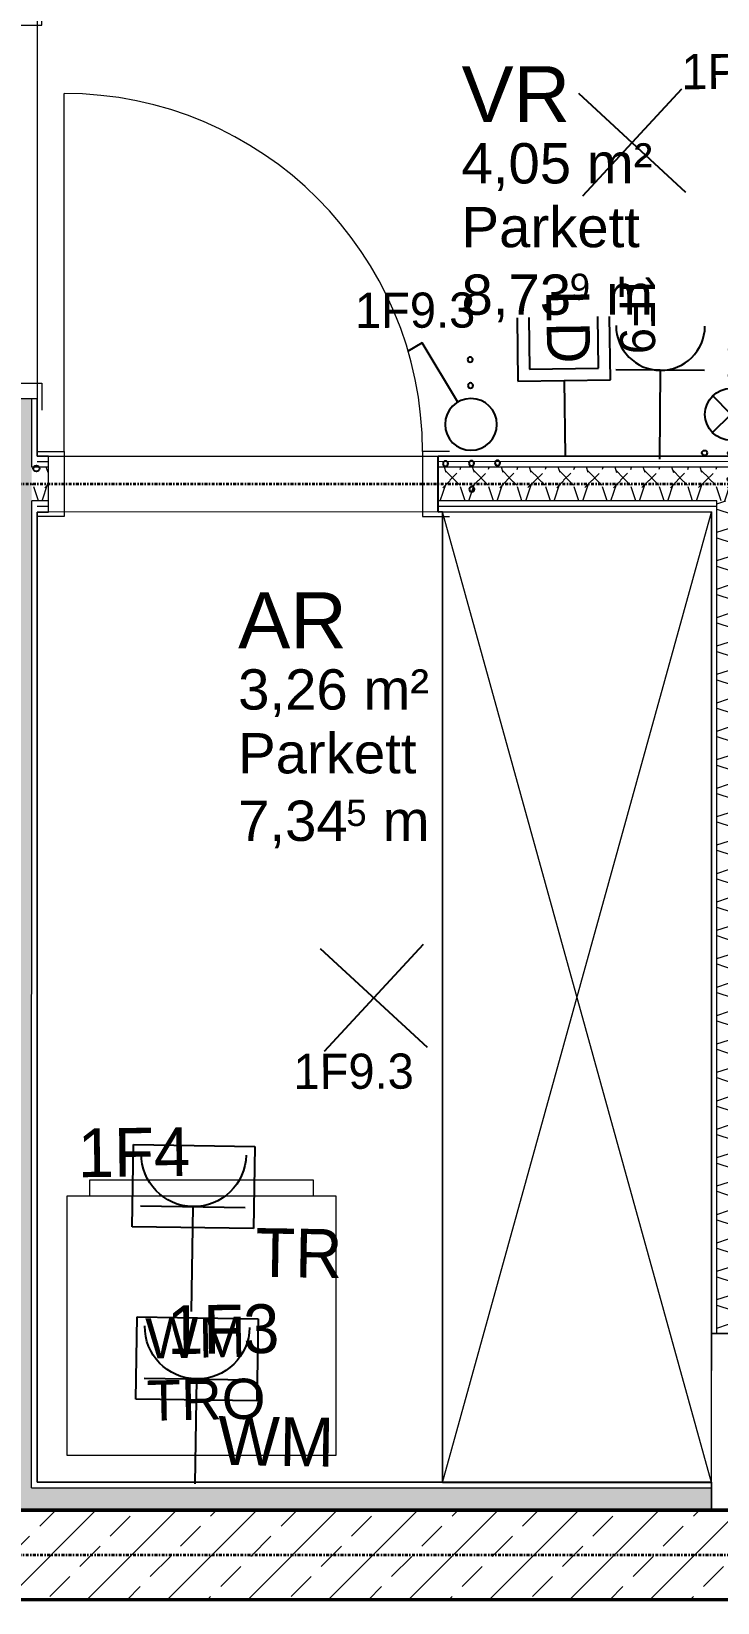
# Model space of a CAD drawing. Header units: metres. Extents: x -17679 to 22565, y -12299 to 33430.
# Drawn here: x 27 to 1558, y 3915 to 7426 of the extents above; entities that cross this region are included whole.
import ezdxf
from ezdxf.enums import TextEntityAlignment as Align

# ---------------------------------------------------------------- set-up
doc = ezdxf.new("R2010")
doc.units = ezdxf.units.M
doc.linetypes.add('Strich Punkt Mittel', pattern=[0.015875, 0.00635, -0.004763, 0, -0.004763])
doc.layers.get('0').update_dxf_attribs({"color": 252})
for name, color, linetype, lineweight in [('A_Decken', 8, 'Continuous', 13), ('A_Moebel', 6, 'Continuous', 13), ('A_Raeume_', 7, 'Continuous', 5), ('A_Raeume_Beschriftung_', 7, 'Continuous', 9), ('A_Raster_', 1, 'Continuous', 9), ('A_Sanitaer', 3, 'Continuous', 13), ('A_Tueren', 31, 'Continuous', 13), ('A_Waende', 7, 'Continuous', 13), ('Text', 130, 'Continuous', 9)]:
    doc.layers.add(name, color=color, linetype=linetype, lineweight=lineweight)
doc.layers.add('E_Steckdose+Schalter', color=150, linetype='Continuous', true_color=0x0b6cf4)
doc.layers.add('ET_NACHRTECH', color=92, linetype='Continuous', true_color=0x00d100)
doc.layers.add('ET_LEGENDE - Wohnung$0$800_KO_HI____L', color=130, linetype='Continuous')
doc.styles.add('Arial_2', font='arial.ttf', dxfattribs={"height": 0.09})
doc.styles.add('Arial_3', font='arial.ttf', dxfattribs={"height": 0.05849})
doc.styles.add('Arial_4', font='arial.ttf', dxfattribs={"height": 0.125})
doc.styles.add('ET_LEGENDE - Wohnung$0$ROMANS', font='romans.shx', dxfattribs={"width": 0.6})

# ---------------------------------------------------------------- blocks, each defined once
blk = doc.blocks.new('*U543')
for p, q in [((-70.7, -70.7), (70.7, 70.7)), ((70.7, -70.7), (-70.7, 70.7))]:
    blk.add_line(p, q)
at = {"style": 'ET_LEGENDE - Wohnung$0$ROMANS', "width": 0.6, "flags": 1}
for tag, p in [('RAUMBUCHNUMMER', (0, -400)), ('ANLAGE', (0, -550))]:
    blk.add_attdef(tag, text='', height=100, dxfattribs=at).set_placement(p, align=Align.MIDDLE)
for tag, p in [('TEILANLAGE_NR', (0, -700)), ('KOMPONENTE', (0, -850)), ('KOMPONENTE_NR', (0, -1000)), ('BEZEICHNUNG', (0, -1150)), ('TYP', (0, -1300)), ('HERSTELLER', (0, -1450)), ('MODEL', (0, -1600)), ('LEISTUNG_MAX', (0, -1750)), ('SPEZIFISCH_1', (0, -1900)), ('SPEZIFISCH_2', (0, -2050)), ('SPEZIFISCH_3', (0, -2200)), ('SPEZIFISCH_4', (0, -2350)), ('SPEZIFISCH_5', (0, -2500)), ('GEWERKE_CODE', (0, -2650)), ('LV_POS', (0, -2800)), ('ZAEHLER', (0, -2950)), ('PLATZHALTER_1', (0, -3100)), ('PLATZHALTER_2', (0, -3250)), ('PLATZHALTER_3', (0, -3400)), ('JOBLISTE_VDMA', (0, -3550)), ('ET_SPEZIFISCH_1', (0, -3700)), ('ET_SPEZIFISCH_2', (0, -3850)), ('ET_SPEZIFISCH_3', (0, -4000)), ('ET_SPEZIFISCH_4', (0, -4150)), ('ET_SPEZIFISCH_5', (0, -4300)), ('ET_SPEZIFISCH_6', (0, -4450)), ('ET_SPEZIFISCH_7', (0, -4600))]:
    blk.add_attdef(tag, text='', height=100, dxfattribs=at).set_placement(p, align=Align.MIDDLE_CENTER)
blk = doc.blocks.new('*U553')
for p, q in [((62.5, 0), (-62.5, 0)), ((0, 0), (0, -125))]:
    blk.add_line(p, q)
blk.add_arc((0, 62.5), 62.5, 180, 0)
at = {"style": 'ET_LEGENDE - Wohnung$0$ROMANS', "width": 0.8, "flags": 1}
for tag, p in [('RAUMBUCHNUMMER', (0, -425)), ('ANLAGE', (0, -595.4)), ('TEILANLAGE_NR', (0, -755.5)), ('KOMPONENTE', (0, -901.3)), ('KOMPONENTE_NR', (0, -1063.3)), ('BEZEICHNUNG', (0, -1205.6)), ('TYP', (0, -1346.7)), ('HERSTELLER', (0, -1514.1)), ('MODEL', (0, -1677.3)), ('LEISTUNG_MAX', (0, -1851.5)), ('SPEZIFISCH_1', (0, -2012.8)), ('SPEZIFISCH_2', (0, -2200)), ('SPEZIFISCH_3', (0, -2374.2)), ('SPEZIFISCH_4', (0, -2548.5)), ('SPEZIFISCH_5', (0, -2722.7)), ('GEWERKE_CODE', (0, -2897)), ('LV_POS', (0, -3071.2)), ('ZAEHLER', (0, -3245.5)), ('PLATZHALTER_1', (0, -3419.7)), ('PLATZHALTER_2', (0, -3594)), ('PLATZHALTER_3', (0, -3768.2)), ('JOBLISTE_VDMA', (0, -3942.5)), ('ET_SPEZIFISCH_1', (0, -4116.7)), ('ET_SPEZIFISCH_2', (0, -4291)), ('ET_SPEZIFISCH_3', (0, -4465.2)), ('ET_SPEZIFISCH_4', (0, -4639.5)), ('ET_SPEZIFISCH_5', (0, -4813.7)), ('ET_SPEZIFISCH_6', (0, -4988)), ('ET_SPEZIFISCH_7', (0, -5162.2))]:
    blk.add_attdef(tag, text='', height=100, dxfattribs=at).set_placement(p, align=Align.MIDDLE)
blk = doc.blocks.new('*U544')
for p, q in [((-62.5, 85.9), (-62.5, 0)), ((-46.5, 85.9), (-46.5, 16)), ((46.5, 16), (46.5, 85.9)), ((62.5, 0), (62.5, 85.9)), ((-62.5, 0), (62.5, 0)), ((-46.5, 16), (46.5, 16)), ((0, 0), (0, -101.6))]:
    blk.add_line(p, q)
at = {"style": 'ET_LEGENDE - Wohnung$0$ROMANS', "width": 0.8, "flags": 1}
for tag, p in [('RAUMBUCHNUMMER', (0, -334.5)), ('ANLAGE', (0, -505)), ('TEILANLAGE_NR', (0, -665)), ('KOMPONENTE', (0, -810.9)), ('KOMPONENTE_NR', (0, -972.8)), ('BEZEICHNUNG', (0, -1115.1)), ('TYP', (0.8, -1261.8)), ('HERSTELLER', (0, -1423.6)), ('MODEL', (0, -1586.8)), ('LEISTUNG_MAX', (0, -1761)), ('SPEZIFISCH_1', (0, -1935.3)), ('SPEZIFISCH_2', (0, -2109.5)), ('SPEZIFISCH_3', (0, -2283.8)), ('SPEZIFISCH_4', (0, -2458)), ('SPEZIFISCH_5', (0, -2632.3)), ('GEWERKE_CODE', (0, -2806.5)), ('LV_POS', (0, -2980.8)), ('ZAEHLER', (0, -3155)), ('PLATZHALTER_1', (0, -3329.3)), ('PLATZHALTER_2', (0, -3503.5)), ('PLATZHALTER_3', (0, -3677.8)), ('JOBLISTE_VDMA', (0, -3852)), ('ET_SPEZIFISCH_1', (0, -4026.3)), ('ET_SPEZIFISCH_2', (0, -4200.5)), ('ET_SPEZIFISCH_3', (0, -4374.8)), ('ET_SPEZIFISCH_4', (0, -4549)), ('ET_SPEZIFISCH_5', (0, -4723.3)), ('ET_SPEZIFISCH_6', (0, -4897.5)), ('ET_SPEZIFISCH_7', (0, -5071.8))]:
    blk.add_attdef(tag, text='', height=100, dxfattribs=at).set_placement(p, align=Align.TOP_CENTER)
blk = doc.blocks.new('*U548')
for p, q in [((25, 43.3), (91.7, 158.8)), ((91.7, 158.8), (120.5, 142.1)), ((-35.4, -35.4), (35.4, 35.4)), ((35.4, -35.4), (-35.4, 35.4))]:
    blk.add_line(p, q)
blk.add_circle((0, 0), 50)
at = {"layer": 'ET_LEGENDE - Wohnung$0$800_KO_HI____L'}
for centre in [(0, 125), (0, 75), (-50, -75), (0, -75), (50, -75), (0, -125)]:
    blk.add_circle(centre, 5, dxfattribs=at)
at = {"style": 'ET_LEGENDE - Wohnung$0$ROMANS', "width": 0.6, "flags": 1}
for tag, p in [('RAUMBUCHNUMMER', (-0.2, -465.7)), ('ANLAGE', (-0.2, -615.7))]:
    blk.add_attdef(tag, text='', height=100, dxfattribs=at).set_placement(p, align=Align.MIDDLE)
for tag, p in [('TEILANLAGE_NR', (-0.2, -765.7)), ('KOMPONENTE', (-0.2, -915.7)), ('KOMPONENTE_NR', (-0.2, -1065.7)), ('BEZEICHNUNG', (-0.2, -1215.7)), ('TYP', (-0.2, -1365.7)), ('HERSTELLER', (-0.2, -1515.7)), ('MODEL', (-0.2, -1665.7)), ('LEISTUNG_MAX', (-0.2, -1815.7)), ('SPEZIFISCH_1', (-0.2, -1965.7)), ('SPEZIFISCH_2', (-0.2, -2115.7)), ('SPEZIFISCH_3', (-0.2, -2265.7)), ('SPEZIFISCH_4', (-0.2, -2415.7)), ('SPEZIFISCH_5', (-0.2, -2565.7)), ('GEWERKE_CODE', (-0.2, -2715.7)), ('LV_POS', (-0.2, -2865.7)), ('ZAEHLER', (-0.2, -3015.7)), ('PLATZHALTER_1', (-0.2, -3165.7)), ('PLATZHALTER_2', (-0.2, -3315.7)), ('PLATZHALTER_3', (-0.2, -3465.7)), ('JOBLISTE_VDMA', (-0.2, -3615.7)), ('ET_SPEZIFISCH_1', (-0.2, -3765.7)), ('ET_SPEZIFISCH_2', (-0.2, -3915.7)), ('ET_SPEZIFISCH_3', (-0.2, -4065.7)), ('ET_SPEZIFISCH_4', (-0.2, -4215.7)), ('ET_SPEZIFISCH_5', (-0.2, -4365.7)), ('ET_SPEZIFISCH_6', (-0.2, -4515.7)), ('ET_SPEZIFISCH_7', (-0.2, -4665.7))]:
    blk.add_attdef(tag, text='', height=100, dxfattribs=at).set_placement(p, align=Align.MIDDLE_CENTER)
blk = doc.blocks.new('*U534')
for p, q in [((25, 43.3), (91.7, 158.8)), ((91.7, 158.8), (120.5, 142.1))]:
    blk.add_line(p, q)
blk.add_circle((0, 0), 50)
at = {"layer": 'ET_LEGENDE - Wohnung$0$800_KO_HI____L'}
for centre in [(0, 125), (0, 75), (-50, -75), (0, -75), (50, -75), (0, -125)]:
    blk.add_circle(centre, 5, dxfattribs=at)
at = {"style": 'ET_LEGENDE - Wohnung$0$ROMANS', "width": 0.6, "flags": 1}
for tag, p in [('RAUMBUCHNUMMER', (-0.2, -465.7)), ('ANLAGE', (-0.2, -615.7))]:
    blk.add_attdef(tag, text='', height=100, dxfattribs=at).set_placement(p, align=Align.MIDDLE)
for tag, p in [('TEILANLAGE_NR', (-0.2, -765.7)), ('KOMPONENTE', (-0.2, -915.7)), ('KOMPONENTE_NR', (-0.2, -1065.7)), ('BEZEICHNUNG', (-0.2, -1215.7)), ('TYP', (-0.2, -1365.7)), ('HERSTELLER', (-0.2, -1515.7)), ('MODEL', (-0.2, -1665.7)), ('LEISTUNG_MAX', (-0.2, -1815.7)), ('SPEZIFISCH_1', (-0.2, -1965.7)), ('SPEZIFISCH_2', (-0.2, -2115.7)), ('SPEZIFISCH_3', (-0.2, -2265.7)), ('SPEZIFISCH_4', (-0.2, -2415.7)), ('SPEZIFISCH_5', (-0.2, -2565.7)), ('GEWERKE_CODE', (-0.2, -2715.7)), ('LV_POS', (-0.2, -2865.7)), ('ZAEHLER', (-0.2, -3015.7)), ('PLATZHALTER_1', (-0.2, -3165.7)), ('PLATZHALTER_2', (-0.2, -3315.7)), ('PLATZHALTER_3', (-0.2, -3465.7)), ('JOBLISTE_VDMA', (-0.2, -3615.7)), ('ET_SPEZIFISCH_1', (-0.2, -3765.7)), ('ET_SPEZIFISCH_2', (-0.2, -3915.7)), ('ET_SPEZIFISCH_3', (-0.2, -4065.7)), ('ET_SPEZIFISCH_4', (-0.2, -4215.7)), ('ET_SPEZIFISCH_5', (-0.2, -4365.7)), ('ET_SPEZIFISCH_6', (-0.2, -4515.7)), ('ET_SPEZIFISCH_7', (-0.2, -4665.7))]:
    blk.add_attdef(tag, text='', height=100, dxfattribs=at).set_placement(p, align=Align.MIDDLE_CENTER)
blk = doc.blocks.new('*U557')
for p, q in [((71.8, 72.9), (-72.6, 72.9)), ((-72.6, 72.9), (-72.6, -25.1)), ((71.8, -25.1), (71.8, 72.9)), ((62.5, 0), (-62.5, 0)), ((0, 0), (0, -125)), ((-72.6, -25.1), (71.8, -25.1))]:
    blk.add_line(p, q)
blk.add_arc((0, 62.5), 62.5, 180, 0)
at = {"style": 'ET_LEGENDE - Wohnung$0$ROMANS', "width": 0.8, "flags": 1}
for tag, p in [('RAUMBUCHNUMMER', (0, -425)), ('ANLAGE', (0, -595.4)), ('TEILANLAGE_NR', (0, -755.5)), ('KOMPONENTE', (0, -901.3)), ('KOMPONENTE_NR', (0, -1063.3)), ('BEZEICHNUNG', (0, -1205.6)), ('TYP', (0, -1346.7)), ('HERSTELLER', (0, -1514.1)), ('MODEL', (0, -1677.3)), ('LEISTUNG_MAX', (0, -1851.5)), ('SPEZIFISCH_1', (0, -2012.8)), ('SPEZIFISCH_2', (0, -2200)), ('SPEZIFISCH_3', (0, -2374.2)), ('SPEZIFISCH_4', (0, -2548.5)), ('SPEZIFISCH_5', (0, -2722.7)), ('GEWERKE_CODE', (0, -2897)), ('LV_POS', (0, -3071.2)), ('ZAEHLER', (0, -3245.5)), ('PLATZHALTER_1', (0, -3419.7)), ('PLATZHALTER_2', (0, -3594)), ('PLATZHALTER_3', (0, -3768.2)), ('JOBLISTE_VDMA', (0, -3942.5))]:
    blk.add_attdef(tag, text='', height=100, dxfattribs=at).set_placement(p, align=Align.MIDDLE)
blk = doc.blocks.new('Sani_Waschmaschine - 600x600-V77-263_PP_03DG_BT2')
at = {"layer": 'A_Sanitaer'}
for p, q in [((0.0175, 0.0484), (0.0175, 0.0134)), ((0.5175, 0.0484), (0.0175, 0.0484)), ((0.5175, 0.0484), (0.0175, 0.0484)), ((0.5175, 0.0134), (0.5175, 0.0484)), ((-0.0325, 0.0134), (0.5675, 0.0134)), ((-0.0325, -0.5666), (-0.0325, 0.0134)), ((0.0175, 0.0134), (0.5175, 0.0134)), ((0.0175, 0.0134), (0.0238, 0.0134)), ((0.0238, 0.0134), (0.0721, 0.0134)), ((0.0721, 0.0134), (0.2675, 0.0134)), ((0.2675, 0.0134), (0.3231, 0.0134)), ((0.3231, 0.0134), (0.5175, 0.0134)), ((0.5675, 0.0134), (0.5675, -0.5666)), ((0.5675, -0.5666), (-0.0325, -0.5666))]:
    blk.add_line(p, q, dxfattribs=at)
blk = doc.blocks.new('UZ_D1 - SL_0800x2000_Zimmertür_Stahlzarge_GK-7175678-263_PP_03DG_BT2')
at = {"layer": 'A_Tueren', "lineweight": 5}
for p, q in [((0.4, 0.06), (0.4, 0.86)), ((-0.46, 0.06), (-0.4, 0.06)), ((-0.4, 0.06), (-0.4, -0.06)), ((0.4, 0.06), (0.4, -0.06)), ((0.46, 0.06), (0.4, 0.06)), ((-0.4, -0.06), (-0.46, -0.06)), ((0.4, -0.06), (0.46, -0.06))]:
    blk.add_line(p, q, dxfattribs=at)
blk.add_arc((0.4, 0.06), 0.8, 90, 180, dxfattribs=at)
blk = doc.blocks.new('UZ_D1 - SL_0800x2000_Zimmertür_Stahlzarge_GK-7184308-263_PP_03DG_BT2')
at = {"layer": 'A_Tueren', "lineweight": 5}
for p, q in [((-0.4, 0.0725), (-0.46, 0.0725)), ((-0.4, -0.0725), (-0.4, 0.0725)), ((0.4, 0.0725), (0.46, 0.0725)), ((0.4, -0.0725), (0.4, 0.0725)), ((-0.46, -0.0725), (-0.4, -0.0725)), ((0.46, -0.0725), (0.4, -0.0725)), ((0.4, -0.0725), (0.4, -0.8725))]:
    blk.add_line(p, q, dxfattribs=at)
blk.add_arc((0.4, -0.0725), 0.8, 180, 270, dxfattribs=at)
blk = doc.blocks.new('Moeb_Schrank - Schrank_2m_60cm-9801312-263_PP_03DG_BT2')
at = {"layer": 'A_Moebel', "color": 8}
for p, q in [((0, 0), (2.1681, -0.6)), ((2.1681, 0), (0, 0)), ((0, 0), (0, -0.6)), ((0.0007, 0), (2.1681, 0)), ((2.1681, -0.6), (2.1681, 0)), ((0, -0.6), (2.1681, 0)), ((0, -0.6), (2.1681, -0.6)), ((0.3331, -0.6), (0.2499, -0.6)), ((2.1681, -0.6), (0.3331, -0.6))]:
    blk.add_line(p, q, dxfattribs=at)
blk = doc.blocks.new('6546546')
at = {"layer": 'A_Waende', "lineweight": 5, "true_color": 0x636466}
h = blk.add_hatch(dxfattribs=at)
h.set_pattern_fill('FP_115', color=251, angle=-112.36, style=0, pattern_type=2)
h.set_pattern_definition([(314.998, (-49.78357, 62.17146), (0.2539954, -0.1270123), [0.02245, -0.15715]), (314.998, (-49.672425, 62.12358), (0.2539954, -0.1270123), [0.02245, -0.15715]), (314.998, (-49.78382, 62.10777), (0.2539954, -0.1270123), [0.02245, -0.15715]), (314.998, (-49.67229, 62.06081), (0.2539954, -0.1270123), [0.02245, -0.15715]), (341.563, (-49.76757, 62.15515), (0.5079932, -0.1270184), [0.0502, -0.35141]), (341.563, (-49.719807, 62.13983), (0.5079932, -0.1270184), [0.0502, -0.35141]), (341.563, (-49.76744, 62.09238), (0.5079932, -0.1270184), [0.0502, -0.35141]), (341.563, (-49.720057, 62.076134), (0.5079932, -0.1270184), [0.0502, -0.35141]), (44.998, (-49.67211, 62.15589), (-0.2540043, -0.1269946), [0.02245, -0.15715]), (44.998, (-49.78382, 62.10777), (-0.2540043, -0.1269946), [0.02245, -0.15715]), (44.998, (-49.67236, 62.0922), (-0.2540043, -0.1269946), [0.02245, -0.15715]), (44.998, (-49.783685, 62.045), (-0.2540043, -0.1269946), [0.02245, -0.15715]), (18.433, (-49.719807, 62.13983), (-0.5080021, -0.12698295), [0.0502, -0.35141]), (18.433, (-49.767504, 62.123765), (-0.5080021, -0.12698295), [0.0502, -0.35141]), (18.433, (-49.720057, 62.076134), (-0.5080021, -0.12698295), [0.0502, -0.35141]), (18.433, (-49.767754, 62.06007), (-0.5080021, -0.12698295), [0.0502, -0.35141])])
h.paths.add_polyline_path([(-49.6961, 60.3912), (-49.696, 62.8112), (-49.771, 62.8112), (-49.7711, 60.3912)])
h.paths.add_polyline_path([(-49.6961, 60.3787), (-49.6961, 60.3912), (-49.7711, 60.3912), (-49.7711, 60.3787)])
h.paths.add_polyline_path([(-49.696, 63.6812), (-49.696, 63.6829), (-49.6965, 63.9643), (-49.771, 63.9643), (-49.771, 63.6812)])
h = blk.add_hatch(dxfattribs=at)
h.set_pattern_fill('FP_114', color=251, angle=-112.36, style=0, pattern_type=2)
h.set_pattern_definition([(45.002, (-48.37346, 62.55809), (0.1269946, 0.254004), [0.02245, -0.15715]), (45.002, (-48.32558, 62.66923), (0.1269946, 0.254004), [0.02245, -0.15715]), (45.002, (-48.31031, 62.55915), (0.1269946, 0.254004), [0.02245, -0.15715]), (45.002, (-48.26281, 62.669365), (0.1269946, 0.254004), [0.02245, -0.15715]), (71.567, (-48.358072, 62.57447), (0.126983, 0.5080021), [0.0502, -0.35141]), (71.567, (-48.341825, 62.621852), (0.126983, 0.5080021), [0.0502, -0.35141]), (71.567, (-48.294378, 62.57422), (0.126983, 0.5080021), [0.0502, -0.35141]), (71.567, (-48.27813, 62.621602), (0.126983, 0.5080021), [0.0502, -0.35141]), (135.002, (-48.35789, 62.66955), (0.1270123, -0.2539954), [0.02245, -0.15715]), (135.002, (-48.31031, 62.55915), (0.1270123, -0.2539954), [0.02245, -0.15715]), (135.002, (-48.29419, 62.6693), (0.1270123, -0.2539954), [0.02245, -0.15715]), (135.002, (-48.24662, 62.5589), (0.1270123, -0.2539954), [0.02245, -0.15715]), (108.437, (-48.341825, 62.621852), (0.1270184, -0.5079932), [0.0502, -0.35141]), (108.437, (-48.325763, 62.574155), (0.1270184, -0.5079932), [0.0502, -0.35141]), (108.437, (-48.27813, 62.621602), (0.1270184, -0.5079932), [0.0502, -0.35141]), (108.437, (-48.262993, 62.574286), (0.1270184, -0.5079932), [0.0502, -0.35141])])
h.paths.add_polyline_path([(-49.696, 62.5835), (-49.6585, 62.5835), (-49.6585, 62.6585), (-49.696, 62.6585), (-49.696, 62.5835)])
h.paths.add_polyline_path([(-48.7885, 62.5835), (-48.0282, 62.5836), (-48.0282, 62.6586), (-48.7885, 62.6585), (-48.7885, 62.5836)])
h.paths.add_polyline_path([(-47.1582, 62.5836), (-47.0636, 62.5836), (-47.0637, 62.6586), (-47.1582, 62.6586), (-47.1582, 62.5836)])
h = blk.add_hatch(dxfattribs=at)
h.set_pattern_fill('FP_116', color=251, angle=-112.36, style=0, pattern_type=2)
h.set_pattern_definition([(314.998, (-48.17868, 61.64104), (0.253995, -0.127012), [0.02245, -0.15715]), (314.998, (-48.06754, 61.59316), (0.253995, -0.127012), [0.02245, -0.15715]), (314.998, (-48.17893, 61.57735), (0.253995, -0.127012), [0.02245, -0.15715]), (314.998, (-48.06741, 61.53039), (0.2539954, -0.127012), [0.02245, -0.15715]), (341.563, (-48.162686, 61.62473), (0.5079932, -0.1270184), [0.0502, -0.35141]), (341.563, (-48.114923, 61.60941), (0.5079932, -0.1270184), [0.0502, -0.35141]), (341.563, (-48.162555, 61.56196), (0.5079932, -0.1270184), [0.0502, -0.35141]), (341.563, (-48.115173, 61.545715), (0.5079932, -0.1270184), [0.0502, -0.35141]), (44.998, (-48.06723, 61.62547), (-0.254004, -0.126995), [0.02245, -0.15715]), (44.998, (-48.17893, 61.57735), (-0.254004, -0.1269946), [0.02245, -0.15715]), (44.998, (-48.06748, 61.56178), (-0.254004, -0.1269946), [0.02245, -0.15715]), (44.998, (-48.1788, 61.51458), (-0.254004, -0.1269946), [0.02245, -0.15715]), (18.433, (-48.114923, 61.60941), (-0.5080021, -0.126983), [0.0502, -0.35141]), (18.433, (-48.16262, 61.593347), (-0.5080021, -0.126983), [0.0502, -0.35141]), (18.433, (-48.115173, 61.545715), (-0.5080021, -0.126983), [0.0502, -0.35141]), (18.433, (-48.16287, 61.529652), (-0.5080021, -0.126983), [0.0502, -0.35141])])
h.paths.add_polyline_path([(-48.0911, 60.7235), (-48.0911, 62.5836), (-48.1661, 62.5835), (-48.1661, 60.7235)])
h.paths.add_polyline_path([(-48.0911, 60.7235), (-48.0911, 60.7235), (-48.1336, 60.7235)])
h = blk.add_hatch(dxfattribs=at)
h.set_pattern_fill('FP_118', color=251, angle=-112.36, style=0, pattern_type=2)
h.set_pattern_definition([(224.998, (-50.80874, 60.39164), (-0.1270123, -0.2539954), [0.02245, -0.15715]), (224.998, (-50.85662, 60.2805), (-0.1270123, -0.2539954), [0.02245, -0.15715]), (224.998, (-50.871505, 60.39151), (-0.1270123, -0.2539954), [0.02245, -0.15715]), (224.998, (-50.91939, 60.28037), (-0.1270123, -0.2539954), [0.02245, -0.15715]), (251.563, (-50.824123, 60.375263), (-0.1270184, -0.5079932), [0.0502, -0.35141]), (251.563, (-50.84037, 60.32788), (-0.1270184, -0.5079932), [0.0502, -0.35141]), (251.563, (-50.887817, 60.375512), (-0.1270184, -0.5079932), [0.0502, -0.35141]), (251.563, (-50.904064, 60.32813), (-0.1270184, -0.5079932), [0.0502, -0.35141]), (314.998, (-50.82431, 60.28018), (-0.1269946, 0.2540043), [0.02245, -0.15715]), (314.998, (-50.871505, 60.39151), (-0.1269946, 0.2540043), [0.02245, -0.15715]), (314.998, (-50.888, 60.28043), (-0.1269946, 0.2540043), [0.02245, -0.15715]), (314.998, (-50.93558, 60.39083), (-0.1269946, 0.2540043), [0.02245, -0.15715]), (288.433, (-50.84037, 60.32788), (-0.12698295, 0.5080021), [0.0502, -0.35141]), (288.433, (-50.856432, 60.375578), (-0.12698295, 0.5080021), [0.0502, -0.35141]), (288.433, (-50.904064, 60.32813), (-0.12698295, 0.5080021), [0.0502, -0.35141]), (288.433, (-50.9192, 60.375447), (-0.12698295, 0.5080021), [0.0502, -0.35141])])
h.paths.add_polyline_path([(-48.1786, 60.3287), (-48.1789, 60.3787), (-53.1233, 60.3787), (-53.1233, 60.3288), (-48.1789, 60.3287)])
h = blk.add_hatch(dxfattribs=at)
h.set_pattern_fill('FP_2', color=251, style=0, pattern_type=2)
h.set_pattern_definition([(45, (0, 0), (-0.08980256, 0.08980256), []), (45, (0.0898, 0), (-0.08980256, 0.08980256), [0.0635, -0.03175])])
h.paths.add_polyline_path([(-47.0636, 60.1286), (-47.0636, 60.3286), (-53.1233, 60.3288), (-53.1233, 60.1288), (-47.232, 60.1286)])
at = {"layer": 'A_Decken', "color": 251, "true_color": 0x636466}
for p, q in [((-48.7891, 62.5586), (-48.7891, 62.6835)), ((-48.7891, 62.6835), (-48.7885, 62.6835)), ((-48.7786, 62.5586), (-48.7891, 62.5586)), ((-48.1786, 60.3914), (-48.1786, 60.7235)), ((-49.6836, 60.3912), (-48.1786, 60.3914))]:
    blk.add_line(p, q, dxfattribs=at)
at = {"layer": 'A_Raeume_', "color": 251, "true_color": 0x636466, "flags": 128}
for points in [[(-49.6835, 62.6835), (-48.1286, 62.6836), (-47.126, 62.6836), (-47.126, 64.5017), (-48.361, 64.5017), (-48.361, 64.0515), (-49.6835, 64.0518)], [(-48.1786, 62.5586), (-49.6835, 62.5585), (-49.6836, 60.3912), (-48.1786, 60.3912), (-48.1786, 60.676), (-48.1786, 60.7235), (-48.1786, 60.836)], [(-53.9886, 60.1288), (-53.9888, 55.2088), (-50.6278, 55.2087), (-50.6277, 57.3087), (-50.4577, 57.3087), (-48.7776, 57.3086), (-48.6079, 57.3086), (-48.6079, 57.7412), (-47.3962, 57.7411), (-47.3962, 57.9086), (-47.3962, 58.7511), (-47.0337, 58.7511), (-47.0336, 60.1286), (-48.1311, 60.1287), (-53.4386, 60.1288)]]:
    blk.add_lwpolyline(points, close=True, dxfattribs=at)
at = {"layer": 'A_Raster_', "color": 251, "linetype": 'Strich Punkt Mittel', "lineweight": 35, "true_color": 0x636466}
for p, q in [((-56.2434, 62.6216), (-32.1347, 62.6209)), ((-56.2435, 60.2289), (-32.1348, 60.2282))]:
    blk.add_line(p, q, dxfattribs=at)
at = {"layer": 'A_Waende', "color": 251, "lineweight": 5, "true_color": 0x636466}
for p, q in [((-49.696, 62.8112), (-49.771, 62.8112)), ((-49.6585, 62.5835), (-49.6585, 62.6585)), ((-48.7885, 62.6585), (-48.7885, 62.5835)), ((-48.1661, 60.7235), (-47.0636, 60.7235)), ((-48.1786, 60.3287), (-48.1786, 60.3787))]:
    blk.add_line(p, q, dxfattribs=at)
at = {"layer": 'A_Waende', "color": 251, "true_color": 0x636466}
for p, q in [((-49.6835, 62.8112), (-49.696, 62.8112)), ((-49.696, 62.6585), (-49.696, 62.8112)), ((-49.6835, 62.6835), (-49.6835, 62.8112)), ((-49.6585, 62.6585), (-49.696, 62.6585)), ((-49.6585, 62.6835), (-49.6835, 62.6835)), ((-49.6585, 62.6585), (-49.6585, 62.6835)), ((-48.0282, 62.6836), (-48.7885, 62.6835)), ((-48.7885, 62.6835), (-48.7885, 62.6585)), ((-48.0282, 62.6586), (-48.7885, 62.6585)), ((-49.6961, 60.3787), (-49.696, 62.5835)), ((-49.6585, 62.5835), (-49.696, 62.5835)), ((-49.6836, 60.3912), (-49.6835, 62.5585)), ((-49.6835, 62.5585), (-49.6585, 62.5585)), ((-49.6585, 62.5585), (-49.6585, 62.5835)), ((-48.1661, 62.5836), (-48.7885, 62.5835)), ((-48.7885, 62.5835), (-48.7885, 62.5585)), ((-48.7885, 62.5585), (-48.1786, 62.5586)), ((-48.1786, 62.5586), (-48.1786, 60.7235)), ((-48.1661, 60.7235), (-48.1661, 62.5836)), ((-48.1786, 60.7235), (-48.1661, 60.7235)), ((-47.0636, 60.7235), (-48.1786, 60.7235)), ((-49.6961, 60.3787), (-48.1786, 60.3787)), ((-48.1786, 60.3912), (-49.6836, 60.3912)), ((-48.1786, 60.3914), (-48.1786, 60.3287)), ((-48.1786, 60.3787), (-48.1786, 60.3912))]:
    blk.add_line(p, q, dxfattribs=at)
at = {"layer": 'A_Waende', "color": 251, "lineweight": 18, "true_color": 0x636466}
for p, q in [((-49.6585, 62.671), (-49.6835, 62.671)), ((-48.0282, 62.6711), (-48.7885, 62.671)), ((-49.6585, 62.571), (-49.6835, 62.571)), ((-48.1661, 62.5711), (-48.7885, 62.571))]:
    blk.add_line(p, q, dxfattribs=at)
at = {"layer": 'A_Waende', "color": 251, "lineweight": 50, "true_color": 0x636466}
for p, q in [((-47.0636, 60.3286), (-53.1233, 60.3288)), ((-53.1233, 60.1288), (-46.8836, 60.1286))]:
    blk.add_line(p, q, dxfattribs=at)
at = {"layer": 'A_Moebel', "color": 251, "true_color": 0x636466, "rotation": 89.99827587845424}
blk.add_blockref('Moeb_Schrank - Schrank_2m_60cm-9801312-263_PP_03DG_BT2', (-48.7786, 60.3905), dxfattribs=at)
at = {"layer": 'A_Sanitaer', "color": 251, "true_color": 0x636466, "rotation": 359.998275878371}
blk.add_blockref('Sani_Waschmaschine - 600x600-V77-263_PP_03DG_BT2', (-49.5842, 61.0175), dxfattribs=at)
at = {"layer": 'A_Tueren', "color": 251, "true_color": 0x636466}
for name, p, rotation in [('UZ_D1 - SL_0800x2000_Zimmertür_Stahlzarge_GK-7175678-263_PP_03DG_BT2', (-49.7335, 63.2462), 89.9982758784559), ('UZ_D1 - SL_0800x2000_Zimmertür_Stahlzarge_GK-7184308-263_PP_03DG_BT2', (-49.2235, 62.621), 180.002443524339)]:
    blk.add_blockref(name, p, dxfattribs=dict(at, rotation=rotation))
at = {"layer": 'A_Raeume_Beschriftung_', "color": 251, "true_color": 0x636466, "attachment_point": 1}
for s, insert, char_height, width, style in [('VR', (-48.7364, 63.5546), 0.125, 0.292616, 'Arial_4'), ('4,05 m²', (-48.7364, 63.3826), 0.09, 0.505063, 'Arial_2'), ('Parkett', (-48.7364, 63.2401), 0.09, 0.464979, 'Arial_2'), ('8,73', (-48.7364, 63.0892), 0.09, 0.292616, 'Arial_2'), ('9', (-48.4949, 63.091), 0.0585, 0.056118, 'Arial_3'), (' m', (-48.4486, 63.0892), 0.09, 0.164346, 'Arial_2'), ('AR', (-49.2351, 62.3792), 0.125, 0.292616, 'Arial_4'), ('3,26 m²', (-49.2351, 62.2072), 0.09, 0.505063, 'Arial_2'), ('Parkett', (-49.2351, 62.0647), 0.09, 0.464979, 'Arial_2'), ('7,34', (-49.2351, 61.9138), 0.09, 0.292616, 'Arial_2'), ('5', (-48.9937, 61.9156), 0.0585, 0.056118, 'Arial_3'), (' m', (-48.9474, 61.9138), 0.09, 0.164346, 'Arial_2')]:
    blk.add_mtext(s, dxfattribs=dict(at, insert=insert, char_height=char_height, width=width, style=style))
at = {"layer": 'Text', "color": 251, "true_color": 0x636466, "char_height": 0.09, "attachment_point": 1, "rotation": 1.0997, "style": 'Arial_2'}
for s, insert, width in [('WM', (-49.4428, 60.7571), 0.276582), ('TRO', (-49.4401, 60.6182), 0.316667)]:
    blk.add_mtext(s, dxfattribs=dict(at, insert=insert, width=width))

msp = doc.modelspace()

# ---------------------------------------------------------------- block references
at = {"xscale": 1000, "yscale": 1000, "zscale": 1000}
msp.add_blockref('6546546', (49723.1, -56206.7), dxfattribs=at)
at = {"layer": 'E_Steckdose+Schalter'}
for name, p, xscale, yscale, zscale, rotation in [('*U543', (1367.3, 7176.9), 1.626603779674895, 1.626603779674895, 1.626603779674895, 182.2804756445144), ('*U553', (1430.3, 6668.5), 1.586793636067308, 1.586793636067308, 1.586793636067308, 359.6142267636046), ('*U548', (1588.1, 6570), 1.158225034426243, 1.158225034426243, 1.158225034426243, 359.4160153068739), ('*U534', (1007.8, 6547.6), -1.158225034426243, 1.158225034426243, 1.158225034426243, 0.7600163426059315), ('*U534', (-131.3, 6448), 1.350631848881136, 1.350631848881136, 1.350631848881136, 90.35829467527317), ('*U543', (790.5, 5266.4), 1.626603779674895, 1.626603779674895, 1.626603779674895, 182.2804756445144), ('*U557', (386.9, 4800), -1.872466151812784, 1.872466151812784, 1.872466151812784, 359.1043585717039), ('*U557', (394.9, 4415), -1.872466151812784, 1.872466151812784, 1.872466151812784, 359.1043585717039)]:
    msp.add_blockref(name, p, dxfattribs=dict(at, xscale=xscale, yscale=yscale, zscale=zscale, rotation=rotation))
at = {"layer": 'ET_NACHRTECH', "xscale": 1.652679728388545, "yscale": 1.652679728388545, "zscale": 1.652679728388545, "rotation": 0.7794643135022433}
msp.add_blockref('*U544', (1215.9, 6645.4), dxfattribs=at)

# ---------------------------------------------------------------- texts
at = {"color": 212}
for s, height, rotation, p in [('1F9.1', 78.55, 0.1777, (1477.7, 7296.4)), ('1F9', 78.55, 270.1777, (1339.9, 6885.7)), ('1F9.3', 78.55, 0.1777, (748.9, 6763.1)), ('LD', 96.12, 270.7795, (1175.8, 6847.3)), ('1F9.3', 78.55, 0.1777, (611.7, 5062.8)), ('1F4', 108.9, 0.6968, (130.6, 4865.6)), ('1F3', 108.9, 0.6968, (329.8, 4470.4))]:
    msp.add_text(s, height=height, rotation=rotation, dxfattribs=at).set_placement(p)
at = {"color": 30, "true_color": 0xf26722}
for s, p in [('TR', (525.7, 4643.4)), ('WM', (442.5, 4223.2))]:
    msp.add_text(s, height=108.9, rotation=359.1044, dxfattribs=at).set_placement(p)

doc.saveas('drawing.dxf')
